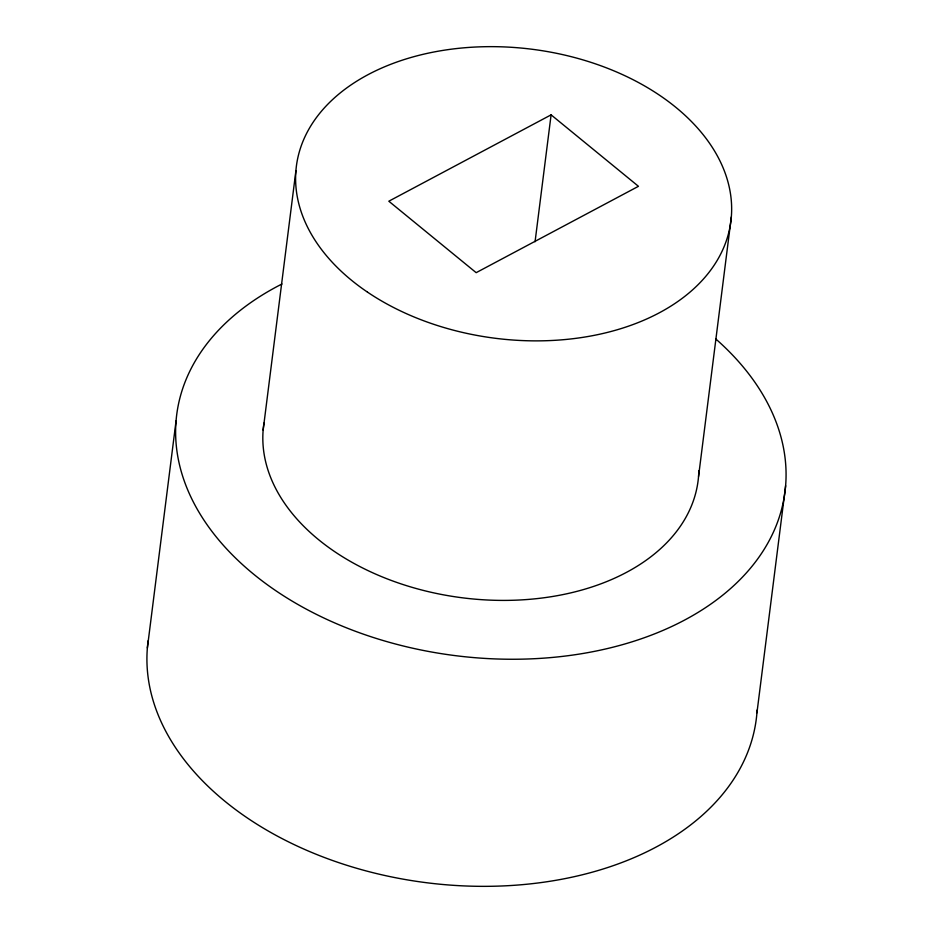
<?xml version="1.0" encoding="UTF-8"?>
<svg xmlns="http://www.w3.org/2000/svg" width="933" height="933" viewBox="0 0 933 933"><rect width="100%" height="100%" fill="white"/><g stroke="black" fill="none" stroke-linecap="round" stroke-linejoin="round"><path stroke-width="1.4" d="M147.367 647.992L176.057 420.9M263.141 430.148L295.924 170.611M535.064 241.74L551.1 114.852L638.452 186.308L476.168 272.669L388.816 201.213L551.1 114.852M698.549 476.448L731.332 216.911M756.943 712.8L785.633 485.708M715.856 339.029A306.572 203.942 7.2 0 1 676.985 623.967A306.572 203.942 7.2 0 1 248.131 569.573A306.572 203.942 7.2 0 1 281.976 283.994M757.141 710.025A306.572 203.942 7.2 0 1 432.271 883.411A306.572 203.942 7.2 0 1 148.149 640.761M698.84 470.733A218.987 145.676 7.2 0 1 467.969 598.461A218.987 145.676 7.2 0 1 263.981 423.057M367.45 292.099A218.987 145.676 7.2 0 0 726.807 239.349A218.987 145.676 7.2 0 0 446.639 49.834A218.987 145.676 7.2 0 0 367.45 292.099"/></g></svg>
